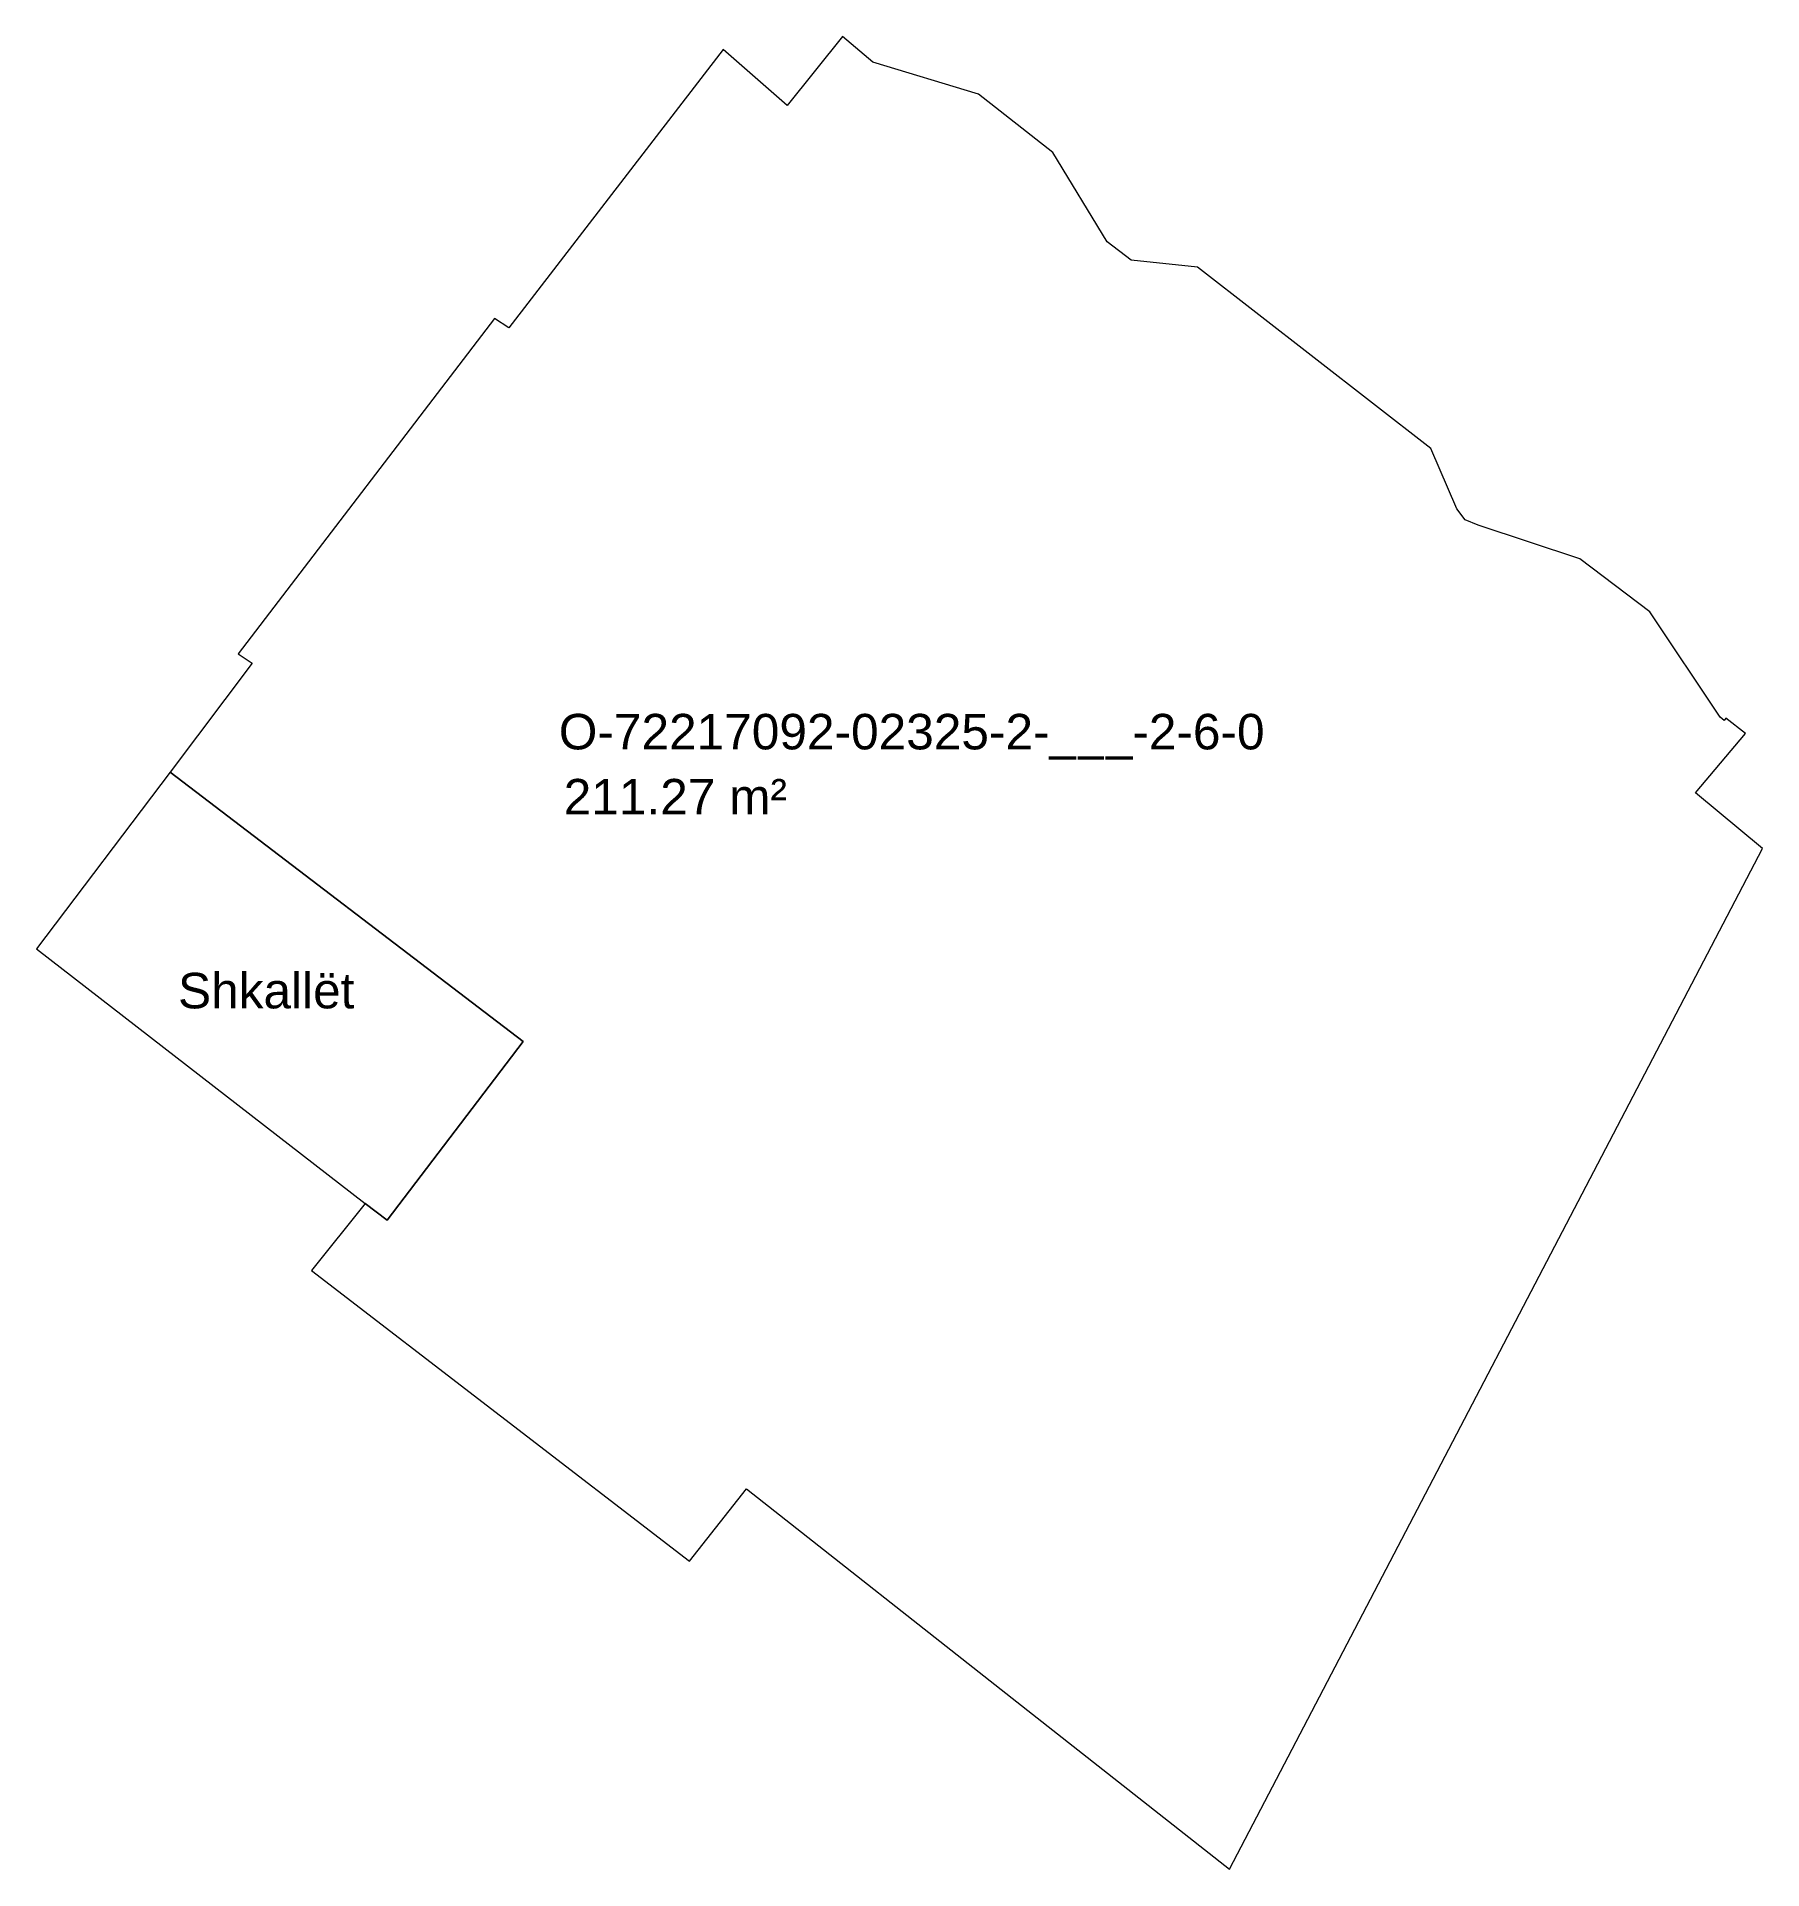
# Model space of a CAD drawing. Header units: metres. Extents: x 7512502.8 to 7512522.2, y 4692035.7 to 4692056.3.
import ezdxf

# ---------------------------------------------------------------- set-up
doc = ezdxf.new("R2010")
doc.units = ezdxf.units.M
doc.layers.get('0').update_dxf_attribs({"lineweight": 0})
doc.layers.add('njesite', color=7, linetype='Continuous', lineweight=0)
doc.layers.add('njesite label', color=7, linetype='Continuous', lineweight=0)
doc.styles.get("Standard").update_dxf_attribs({"font": 'arial.ttf'})

msp = doc.modelspace()

# ---------------------------------------------------------------- linework, layer by layer
at = {"flags": 128}
msp.add_lwpolyline([(7512520.978, 4692049.865), (7512520.19, 4692050.464), (7512519.044, 4692050.842), (7512518.899, 4692050.902), (7512518.802, 4692051.025), (7512518.511, 4692051.704), (7512515.882, 4692053.75), (7512515.135, 4692053.829), (7512514.864, 4692054.034), (7512514.252, 4692055.04), (7512513.413, 4692055.697), (7512512.223, 4692056.059), (7512511.884, 4692056.346), (7512511.26, 4692055.569), (7512510.537, 4692056.202), (7512508.122, 4692053.065), (7512507.963, 4692053.17), (7512505.072, 4692049.39), (7512505.231, 4692049.285), (7512504.307, 4692048.06), (7512508.286, 4692045.024), (7512506.752, 4692043.012), (7512506.506, 4692043.2), (7512505.9, 4692042.443), (7512510.158, 4692039.169), (7512510.799, 4692039.983), (7512513.793, 4692037.625), (7512516.243, 4692035.696), (7512522.246, 4692047.199), (7512521.493, 4692047.827), (7512522.056, 4692048.494), (7512521.836, 4692048.665), (7512521.817, 4692048.641), (7512521.769, 4692048.678)], close=True, dxfattribs=at)
at = {"layer": 'njesite', "flags": 128}
msp.add_lwpolyline([(7512504.307, 4692048.06), (7512502.803, 4692046.066), (7512506.506, 4692043.2), (7512506.752, 4692043.012), (7512508.286, 4692045.024)], close=True, dxfattribs=at)

# ---------------------------------------------------------------- texts
at = {"layer": 'njesite label', "char_height": 0.4, "attachment_point": 1}
for s, width, heights, insert in [('O-72217092-02325-2-___-2-6-0', 1.14119, [0], (7512508.686, 4692048.715)), ('211.27 m²', 3.58751, [0.721], (7512508.741, 4692047.982)), ('Shkallët', 1.14119, [0], (7512504.396, 4692045.797))]:
    msp.add_mtext_dynamic_manual_height_columns(s, width=width, gutter_width=1, heights=heights, dxfattribs=dict(at, insert=insert))

doc.saveas('drawing.dxf')
